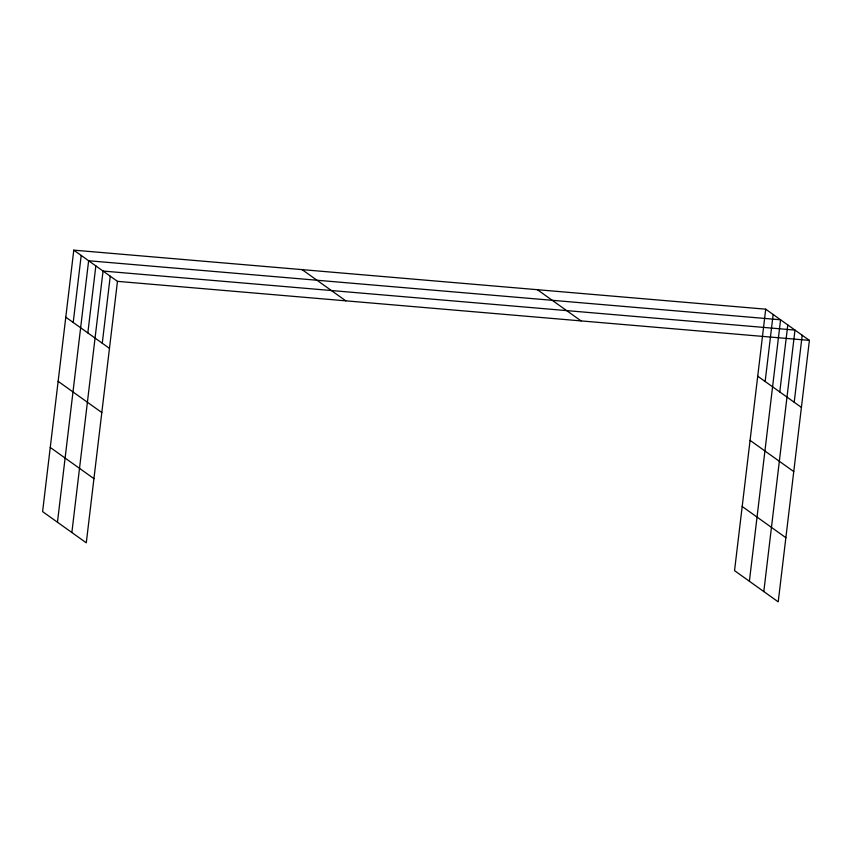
<?xml version="1.0" encoding="UTF-8"?>
<svg xmlns="http://www.w3.org/2000/svg" width="852" height="852" viewBox="0 0 852 852"><rect width="100%" height="100%" fill="white"/><g stroke="black" fill="none" stroke-linecap="round" stroke-linejoin="round"><path stroke-width="1.28" d="M73.783 250.147L42.6 511.615L86.286 542.82L117.459 281.352L73.783 250.147L765.714 309.18L809.4 340.385L778.217 601.853L734.541 570.648L765.714 309.18M73.208 322.471L81.206 255.451M57.457 522.233L88.629 260.755L780.57 319.788L749.387 581.266M87.841 332.93L95.839 265.899M71.866 532.521L103.049 271.053L794.98 330.086L763.807 591.554M102.261 343.228L110.249 276.197M765.149 381.504L773.147 314.484M779.782 391.963L787.78 324.932M794.202 402.261L802.19 335.23M117.459 281.352L809.4 340.385M757.726 376.201L801.412 407.405M750.069 440.367L793.755 471.571M537.378 289.691L581.064 320.895M742.188 506.482L785.874 537.687M302.119 269.626L345.805 300.831M65.785 317.168L109.471 348.372M58.138 381.334L101.814 412.538M50.247 447.449L93.933 478.654"/></g></svg>
